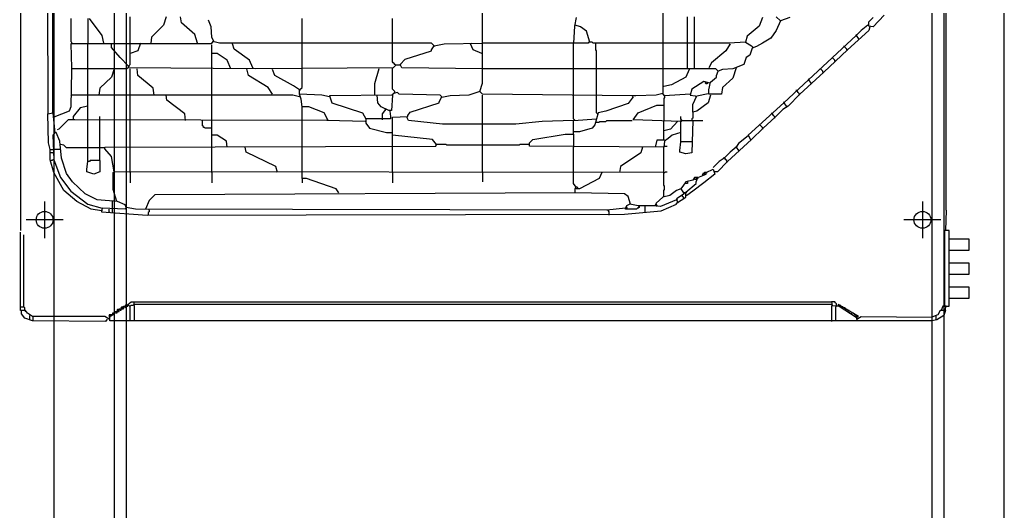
# Model space of a CAD drawing. Extents: x 4511820 to 5180432, y -1526536 to -944957.
# Drawn here: x 5148655 to 5149472, y -1027784 to -1027376 of the extents above; entities that cross this region are included whole.
import ezdxf

# ---------------------------------------------------------------- set-up
doc = ezdxf.new("R2010")
doc.units = 0
doc.header["$MEASUREMENT"] = 0
doc.layers.add('ZZ-chladenie', color=133, linetype='CONTINUOUS')

msp = doc.modelspace()

# ---------------------------------------------------------------- linework, layer by layer
at = {"layer": 'ZZ-chladenie'}
for p, q in [((5149472.5, -1028973.604), (5149472.5, -1026604.74)), ((5149472.5, -1028973.604), (5149472.5, -1026604.74)), ((5148683.5, -1028913.604), (5148683.5, -1026664.74)), ((5148733.5, -1028913.604), (5148733.5, -1026664.74)), ((5148743.5, -1028913.604), (5148743.5, -1026664.74)), ((5149412.5, -1028913.604), (5149412.5, -1026664.74)), ((5149422.5, -1028913.604), (5149422.5, -1026664.74)), ((5148655.504, -1026766.559), (5148655.504, -1027550.896)), ((5149424.295, -1027533.937), (5149423.589, -1026766.559)), ((5148677.409, -1026798.356), (5148678.115, -1027454.09)), ((5148682.354, -1027453.384), (5148682.354, -1026799.063)), ((5149039.192, -1027428.652), (5149039.192, -1027264.719)), ((5149188.994, -1027360.111), (5149188.994, -1027437.131)), ((5148697.193, -1027374.95), (5148697.193, -1027394.028)), ((5148711.326, -1027374.95), (5148711.326, -1027395.442)), ((5148723.338, -1027389.082), (5148712.739, -1027374.95)), ((5148746.656, -1027395.442), (5148746.656, -1027373.536)), ((5148776.334, -1027373.536), (5148774.214, -1027380.603)), ((5148789.053, -1027378.483), (5148788.346, -1027373.536)), ((5148800.358, -1027388.375), (5148789.053, -1027378.483)), ((5148813.784, -1027382.016), (5148811.664, -1027376.363)), ((5148889.391, -1027395.442), (5148889.391, -1027374.95)), ((5148964.292, -1027395.442), (5148964.292, -1027374.95)), ((5149116.919, -1027374.243), (5149115.506, -1027381.309)), ((5149209.485, -1027395.442), (5149209.485, -1027373.536)), ((5149215.139, -1027395.442), (5149215.139, -1027373.536)), ((5149271.667, -1027374.243), (5149268.841, -1027381.309)), ((5149286.506, -1027377.07), (5149282.973, -1027373.536)), ((5149286.506, -1027377.07), (5149282.973, -1027384.843)), ((5149294.279, -1027374.243), (5149286.506, -1027377.07)), ((5149359.993, -1027377.777), (5149363.526, -1027374.243)), ((5149359.993, -1027381.309), (5149359.993, -1027377.777)), ((5149372.712, -1027372.123), (5149363.526, -1027382.016)), ((5148774.214, -1027380.603), (5148764.322, -1027390.495)), ((5148814.49, -1027390.495), (5148813.784, -1027382.016)), ((5149115.506, -1027381.309), (5149114.8, -1027395.442)), ((5149116.213, -1027380.603), (5149115.506, -1027380.603)), ((5149120.453, -1027382.016), (5149116.213, -1027380.603)), ((5149125.399, -1027385.549), (5149120.453, -1027382.016)), ((5149128.226, -1027394.735), (5149125.399, -1027385.549)), ((5149268.841, -1027381.309), (5149258.948, -1027389.788)), ((5149282.973, -1027384.843), (5149278.733, -1027391.202)), ((5149359.993, -1027384.843), (5149342.328, -1027401.095)), ((5149353.634, -1027384.843), (5149349.394, -1027389.082)), ((5149359.286, -1027380.603), (5149353.634, -1027384.843)), ((5149363.526, -1027382.016), (5149359.993, -1027381.309)), ((5149360.7, -1027382.016), (5149359.993, -1027384.843)), ((5148697.193, -1027394.028), (5148697.9, -1027394.735)), ((5148697.9, -1027394.735), (5148697.9, -1027395.442)), ((5148724.752, -1027395.442), (5148723.338, -1027389.082)), ((5148764.322, -1027390.495), (5148763.615, -1027395.442)), ((5148802.479, -1027395.442), (5148800.358, -1027388.375)), ((5148815.197, -1027394.028), (5148813.784, -1027396.148)), ((5148815.904, -1027394.028), (5148814.49, -1027390.495)), ((5148815.904, -1027394.028), (5148815.197, -1027394.735)), ((5148820.85, -1027395.442), (5148815.197, -1027394.028)), ((5149127.519, -1027394.735), (5149126.812, -1027395.442)), ((5149130.345, -1027394.735), (5149127.519, -1027394.735)), ((5149131.052, -1027395.442), (5149130.345, -1027394.735)), ((5149257.535, -1027394.735), (5149244.109, -1027395.442)), ((5149258.948, -1027389.788), (5149257.535, -1027394.735)), ((5149257.535, -1027394.735), (5149262.481, -1027397.561)), ((5149278.733, -1027391.202), (5149271.667, -1027395.442)), ((5149349.394, -1027389.082), (5149309.824, -1027425.826)), ((5149349.394, -1027389.082), (5149350.101, -1027388.375)), ((5149349.394, -1027389.082), (5149351.514, -1027391.909)), ((5149351.514, -1027391.909), (5149351.514, -1027392.615)), ((5148813.784, -1027396.148), (5148697.193, -1027396.148)), ((5148697.193, -1027396.148), (5148697.9, -1027415.934)), ((5148697.9, -1027395.442), (5148697.9, -1027396.148)), ((5148711.326, -1027416.64), (5148711.326, -1027395.442)), ((5148731.111, -1027398.975), (5148731.111, -1027395.442)), ((5148738.177, -1027407.454), (5148731.111, -1027398.975)), ((5148746.656, -1027413.106), (5148746.656, -1027395.442)), ((5148753.015, -1027401.801), (5148746.656, -1027403.921)), ((5148755.136, -1027395.442), (5148753.015, -1027401.801)), ((5148814.49, -1027403.921), (5148814.49, -1027396.855)), ((5148996.796, -1027395.442), (5148820.85, -1027395.442)), ((5148832.863, -1027400.388), (5148831.449, -1027396.148)), ((5148845.581, -1027409.574), (5148832.863, -1027400.388)), ((5148889.391, -1027416.64), (5148889.391, -1027395.442)), ((5148964.292, -1027410.987), (5148964.292, -1027395.442)), ((5148974.891, -1027408.867), (5148996.796, -1027401.801)), ((5148998.916, -1027397.561), (5148996.796, -1027395.442)), ((5148996.796, -1027401.095), (5148998.916, -1027397.561)), ((5148996.796, -1027401.801), (5148996.796, -1027401.095)), ((5148998.916, -1027397.561), (5149007.395, -1027396.148)), ((5148998.916, -1027397.561), (5148998.916, -1027398.268)), ((5149007.395, -1027396.148), (5149039.192, -1027395.442)), ((5149029.3, -1027396.148), (5149030.007, -1027395.442)), ((5149031.42, -1027401.095), (5149029.3, -1027396.148)), ((5149038.486, -1027403.921), (5149031.42, -1027401.095)), ((5149126.812, -1027395.442), (5149039.192, -1027395.442)), ((5149114.8, -1027416.64), (5149114.8, -1027395.442)), ((5149189.701, -1027395.442), (5149131.052, -1027395.442)), ((5149133.171, -1027401.095), (5149133.171, -1027395.442)), ((5149133.878, -1027401.801), (5149133.171, -1027401.095)), ((5149133.878, -1027416.64), (5149133.878, -1027401.801)), ((5149244.109, -1027395.442), (5149189.701, -1027395.442)), ((5149209.485, -1027416.64), (5149209.485, -1027395.442)), ((5149215.139, -1027416.64), (5149215.139, -1027395.442)), ((5149241.283, -1027401.801), (5149229.271, -1027411.693)), ((5149244.816, -1027396.148), (5149241.283, -1027401.801)), ((5149244.816, -1027396.148), (5149244.109, -1027396.855)), ((5149263.188, -1027399.681), (5149261.068, -1027405.334)), ((5149262.481, -1027397.561), (5149263.894, -1027398.975)), ((5149266.721, -1027398.268), (5149263.188, -1027399.681)), ((5149271.667, -1027395.442), (5149266.721, -1027398.268)), ((5149342.328, -1027401.095), (5149332.436, -1027410.28)), ((5149339.502, -1027398.268), (5149339.502, -1027397.561)), ((5149340.208, -1027398.975), (5149339.502, -1027398.268)), ((5149340.915, -1027399.681), (5149340.208, -1027398.975)), ((5149341.621, -1027400.388), (5149340.915, -1027399.681)), ((5149341.621, -1027401.095), (5149341.621, -1027400.388)), ((5149341.621, -1027401.095), (5149341.621, -1027401.801)), ((5148745.243, -1027414.52), (5148738.177, -1027407.454)), ((5148814.49, -1027416.64), (5148814.49, -1027403.921)), ((5148818.731, -1027403.921), (5148814.49, -1027403.921)), ((5148827.21, -1027409.574), (5148818.731, -1027403.921)), ((5148830.036, -1027416.64), (5148827.21, -1027409.574)), ((5148848.408, -1027415.934), (5148845.581, -1027409.574)), ((5148964.999, -1027411.693), (5148964.292, -1027410.987)), ((5148970.651, -1027413.106), (5148974.891, -1027408.867)), ((5149038.486, -1027403.921), (5149039.192, -1027403.921)), ((5149258.241, -1027407.454), (5149256.122, -1027413.106)), ((5149261.068, -1027405.334), (5149258.241, -1027407.454)), ((5149332.436, -1027410.28), (5149322.543, -1027419.466)), ((5149330.316, -1027408.161), (5149329.609, -1027407.454)), ((5149331.023, -1027408.867), (5149330.316, -1027408.161)), ((5149331.729, -1027409.574), (5149331.023, -1027408.867)), ((5149331.729, -1027410.28), (5149331.729, -1027409.574)), ((5149331.729, -1027410.28), (5149331.729, -1027410.987)), ((5148697.9, -1027418.053), (5148697.193, -1027448.437)), ((5148697.9, -1027415.934), (5148697.9, -1027418.053)), ((5148698.606, -1027416.64), (5148697.9, -1027417.347)), ((5148743.83, -1027416.64), (5148698.606, -1027416.64)), ((5148711.326, -1027438.545), (5148711.326, -1027416.64)), ((5148733.231, -1027416.64), (5148731.111, -1027423.706)), ((5148744.536, -1027415.934), (5148743.83, -1027416.64)), ((5148745.243, -1027415.934), (5148744.536, -1027415.934)), ((5148745.243, -1027414.52), (5148746.656, -1027413.106)), ((5148745.243, -1027414.52), (5148745.95, -1027414.52)), ((5148745.243, -1027415.934), (5148745.243, -1027414.52)), ((5148850.528, -1027416.64), (5148745.243, -1027415.934)), ((5148746.656, -1027438.545), (5148746.656, -1027416.64)), ((5148753.015, -1027422.293), (5148752.309, -1027416.64)), ((5148814.49, -1027438.545), (5148814.49, -1027416.64)), ((5148844.875, -1027422.293), (5148843.462, -1027416.64)), ((5148848.408, -1027415.934), (5148848.408, -1027416.64)), ((5148964.999, -1027415.934), (5148850.528, -1027416.64)), ((5148866.78, -1027422.293), (5148864.66, -1027417.347)), ((5148889.391, -1027432.185), (5148889.391, -1027416.64)), ((5148952.986, -1027416.64), (5148949.453, -1027429.359)), ((5148964.292, -1027433.599), (5148964.292, -1027415.934)), ((5148965.705, -1027412.4), (5148964.999, -1027411.693)), ((5148967.118, -1027413.813), (5148964.999, -1027415.934)), ((5148966.412, -1027413.106), (5148965.705, -1027412.4)), ((5148967.118, -1027413.813), (5148966.412, -1027413.106)), ((5148967.118, -1027413.813), (5148966.412, -1027414.52)), ((5148970.651, -1027413.813), (5148967.118, -1027413.813)), ((5148970.651, -1027413.813), (5148971.358, -1027413.106)), ((5148972.065, -1027415.934), (5148970.651, -1027413.106)), ((5149039.192, -1027416.64), (5148972.065, -1027415.934)), ((5149189.701, -1027416.64), (5149039.192, -1027416.64)), ((5149114.8, -1027438.545), (5149114.8, -1027416.64)), ((5149133.878, -1027438.545), (5149133.878, -1027416.64)), ((5149215.139, -1027416.64), (5149189.701, -1027416.64)), ((5149210.898, -1027417.347), (5149208.072, -1027423.706)), ((5149232.804, -1027416.64), (5149215.139, -1027416.64)), ((5149229.271, -1027411.693), (5149227.15, -1027415.934)), ((5149234.923, -1027418.76), (5149232.804, -1027416.64)), ((5149233.51, -1027422.293), (5149234.923, -1027418.76)), ((5149238.457, -1027417.347), (5149234.923, -1027418.76)), ((5149246.936, -1027416.64), (5149238.457, -1027417.347)), ((5149256.122, -1027413.106), (5149246.936, -1027416.64)), ((5149249.762, -1027415.934), (5149246.936, -1027424.413)), ((5149322.543, -1027419.466), (5149312.65, -1027428.652)), ((5149320.423, -1027417.347), (5149319.716, -1027416.64)), ((5149321.13, -1027418.053), (5149320.423, -1027417.347)), ((5149321.837, -1027418.76), (5149321.13, -1027418.053)), ((5149321.837, -1027419.466), (5149321.837, -1027418.76)), ((5149321.837, -1027419.466), (5149321.837, -1027420.173)), ((5148731.111, -1027423.706), (5148721.218, -1027432.892)), ((5148760.788, -1027428.652), (5148753.015, -1027422.293)), ((5148861.127, -1027432.185), (5148844.875, -1027422.293)), ((5148882.325, -1027430.772), (5148866.78, -1027422.293)), ((5149208.072, -1027423.706), (5149196.06, -1027430.065)), ((5149222.911, -1027427.239), (5149213.019, -1027433.599)), ((5149227.857, -1027428.652), (5149222.911, -1027427.239)), ((5149224.324, -1027427.945), (5149224.324, -1027427.239)), ((5149228.564, -1027427.945), (5149233.51, -1027423.706)), ((5149233.51, -1027423.706), (5149233.51, -1027422.293)), ((5149246.936, -1027424.413), (5149238.457, -1027432.185)), ((5149309.824, -1027425.826), (5149289.332, -1027444.904)), ((5149309.824, -1027425.826), (5149310.531, -1027425.119)), ((5149309.824, -1027425.826), (5149311.944, -1027428.652)), ((5148721.218, -1027432.892), (5148720.511, -1027438.545)), ((5148765.735, -1027432.892), (5148760.788, -1027428.652)), ((5148766.441, -1027438.545), (5148765.735, -1027432.892)), ((5148864.66, -1027437.838), (5148861.127, -1027432.185)), ((5148887.272, -1027434.305), (5148882.325, -1027430.772)), ((5148887.272, -1027434.305), (5148889.391, -1027432.185)), ((5148887.272, -1027434.305), (5148887.978, -1027434.305)), ((5148887.272, -1027437.838), (5148887.272, -1027434.305)), ((5148949.453, -1027429.359), (5148949.453, -1027438.545)), ((5148964.999, -1027434.305), (5148964.292, -1027433.599)), ((5148965.705, -1027435.012), (5148964.999, -1027434.305)), ((5148966.412, -1027435.718), (5148965.705, -1027435.012)), ((5148966.412, -1027436.425), (5148966.412, -1027435.718)), ((5149037.073, -1027435.718), (5149027.887, -1027438.545)), ((5149037.073, -1027435.718), (5149039.192, -1027428.652)), ((5149039.192, -1027437.838), (5149037.073, -1027435.718)), ((5149196.06, -1027430.065), (5149189.701, -1027431.479)), ((5149213.019, -1027433.599), (5149211.605, -1027438.545)), ((5149224.324, -1027428.652), (5149224.324, -1027427.945)), ((5149225.031, -1027429.359), (5149224.324, -1027428.652)), ((5149225.737, -1027429.359), (5149225.031, -1027429.359)), ((5149225.737, -1027428.652), (5149225.737, -1027427.945)), ((5149225.737, -1027428.652), (5149225.737, -1027429.359)), ((5149227.15, -1027434.305), (5149228.564, -1027427.945)), ((5149227.15, -1027437.838), (5149227.15, -1027434.305)), ((5149227.857, -1027428.652), (5149228.564, -1027428.652)), ((5149238.457, -1027432.185), (5149237.75, -1027437.838)), ((5149299.932, -1027435.012), (5149299.932, -1027434.305)), ((5149300.638, -1027435.718), (5149299.932, -1027435.012)), ((5149301.345, -1027436.425), (5149300.638, -1027435.718)), ((5149312.65, -1027428.652), (5149302.758, -1027437.838)), ((5149311.944, -1027428.652), (5149311.944, -1027429.359)), ((5148697.9, -1027438.545), (5148697.193, -1027439.252)), ((5148881.619, -1027438.545), (5148697.9, -1027438.545)), ((5148711.326, -1027459.743), (5148711.326, -1027438.545)), ((5148746.656, -1027459.743), (5148746.656, -1027438.545)), ((5148777.04, -1027442.784), (5148776.334, -1027438.545)), ((5148791.879, -1027454.09), (5148777.04, -1027442.784)), ((5148814.49, -1027459.743), (5148814.49, -1027438.545)), ((5148887.272, -1027439.958), (5148881.619, -1027438.545)), ((5148888.685, -1027442.078), (5148887.272, -1027437.838)), ((5148905.643, -1027438.545), (5148887.272, -1027437.838)), ((5148889.391, -1027448.437), (5148888.685, -1027442.078)), ((5148912.003, -1027439.958), (5148905.643, -1027438.545)), ((5148964.292, -1027438.545), (5148912.003, -1027439.252)), ((5148912.003, -1027439.958), (5148912.71, -1027439.252)), ((5148912.003, -1027439.252), (5148914.123, -1027444.904)), ((5148952.28, -1027444.904), (5148951.573, -1027438.545)), ((5148964.292, -1027438.545), (5148963.585, -1027451.263)), ((5148964.999, -1027437.131), (5148964.292, -1027438.545)), ((5148964.292, -1027438.545), (5148964.292, -1027437.838)), ((5148968.532, -1027436.425), (5148964.999, -1027437.131)), ((5148966.412, -1027436.425), (5148965.705, -1027437.131)), ((5148969.945, -1027437.838), (5148968.532, -1027436.425)), ((5149003.862, -1027438.545), (5148969.945, -1027437.838)), ((5149003.156, -1027444.197), (5149005.275, -1027439.958)), ((5149005.275, -1027439.958), (5149003.862, -1027438.545)), ((5149012.342, -1027439.252), (5149005.275, -1027440.665)), ((5149027.887, -1027438.545), (5149012.342, -1027439.252)), ((5149163.556, -1027439.252), (5149039.192, -1027437.838)), ((5149039.192, -1027463.276), (5149039.192, -1027438.545)), ((5149114.8, -1027458.33), (5149114.8, -1027438.545)), ((5149133.878, -1027453.384), (5149133.878, -1027438.545)), ((5149164.262, -1027439.958), (5149160.023, -1027445.611)), ((5149166.382, -1027439.252), (5149163.556, -1027439.252)), ((5149164.262, -1027439.958), (5149163.556, -1027440.665)), ((5149183.341, -1027438.545), (5149166.382, -1027439.252)), ((5149188.994, -1027437.131), (5149183.341, -1027438.545)), ((5149190.407, -1027439.252), (5149188.994, -1027437.131)), ((5149190.407, -1027440.665), (5149189.701, -1027441.371)), ((5149189.701, -1027441.371), (5149189.701, -1027447.024)), ((5149211.605, -1027437.838), (5149190.407, -1027439.252)), ((5149190.407, -1027439.252), (5149190.407, -1027440.665)), ((5149211.605, -1027438.545), (5149215.845, -1027439.252)), ((5149213.725, -1027446.318), (5149217.258, -1027439.252)), ((5149215.845, -1027439.252), (5149216.552, -1027439.958)), ((5149217.258, -1027439.252), (5149226.444, -1027437.131)), ((5149228.564, -1027438.545), (5149226.444, -1027444.904)), ((5149237.75, -1027437.838), (5149227.15, -1027437.838)), ((5149302.758, -1027437.838), (5149292.866, -1027447.731)), ((5149302.051, -1027437.131), (5149301.345, -1027436.425)), ((5149302.051, -1027437.838), (5149302.051, -1027437.131)), ((5149302.051, -1027437.838), (5149302.051, -1027438.545)), ((5148695.78, -1027451.97), (5148683.061, -1027456.917)), ((5148697.193, -1027448.437), (5148695.78, -1027451.97)), ((5148704.966, -1027449.144), (5148699.313, -1027456.21)), ((5148711.326, -1027447.731), (5148704.966, -1027449.144)), ((5148889.391, -1027459.743), (5148889.391, -1027448.437)), ((5148895.045, -1027448.437), (5148889.391, -1027448.437)), ((5148907.763, -1027453.384), (5148895.045, -1027448.437)), ((5148914.123, -1027444.904), (5148939.56, -1027453.384)), ((5148955.106, -1027448.437), (5148952.28, -1027444.904)), ((5148961.465, -1027451.263), (5148955.106, -1027448.437)), ((5148958.639, -1027450.557), (5148955.813, -1027454.09)), ((5148958.639, -1027450.557), (5148957.933, -1027451.263)), ((5148958.639, -1027450.557), (5148958.639, -1027449.85)), ((5148963.585, -1027451.263), (5148961.465, -1027451.263)), ((5148962.172, -1027451.97), (5148962.878, -1027451.263)), ((5148962.172, -1027451.97), (5148962.878, -1027456.21)), ((5148979.131, -1027452.677), (5149003.156, -1027444.904)), ((5149003.156, -1027444.904), (5149003.156, -1027444.197)), ((5149141.651, -1027451.97), (5149135.292, -1027453.384)), ((5149160.023, -1027445.611), (5149141.651, -1027451.97)), ((5149168.502, -1027453.384), (5149184.048, -1027447.024)), ((5149184.048, -1027447.024), (5149189.701, -1027447.024)), ((5149189.701, -1027447.024), (5149189.701, -1027459.743)), ((5149213.725, -1027452.677), (5149213.725, -1027446.318)), ((5149217.258, -1027451.97), (5149213.725, -1027452.677)), ((5149226.444, -1027444.904), (5149217.258, -1027451.97)), ((5149289.332, -1027444.904), (5149259.655, -1027471.756)), ((5149288.625, -1027450.557), (5149282.266, -1027456.917)), ((5149292.866, -1027447.731), (5149288.625, -1027450.557)), ((5149289.332, -1027444.904), (5149290.039, -1027444.197)), ((5149289.332, -1027444.904), (5149291.453, -1027447.731)), ((5149291.453, -1027447.731), (5149291.453, -1027448.437)), ((5148678.115, -1027454.09), (5148682.354, -1027453.384)), ((5148678.822, -1027478.115), (5148678.115, -1027454.09)), ((5148682.354, -1027453.384), (5148683.768, -1027467.515)), ((5148695.074, -1027459.036), (5148687.301, -1027466.809)), ((5148700.727, -1027459.036), (5148695.074, -1027459.036)), ((5148699.313, -1027456.21), (5148699.313, -1027458.33)), ((5148909.883, -1027459.743), (5148700.727, -1027459.036)), ((5148711.326, -1027482.354), (5148711.326, -1027459.743)), ((5148721.218, -1027459.743), (5148721.218, -1027456.21)), ((5148721.218, -1027482.354), (5148721.218, -1027459.743)), ((5148746.656, -1027481.648), (5148746.656, -1027459.743)), ((5148792.586, -1027459.743), (5148791.879, -1027454.09)), ((5148806.718, -1027463.983), (5148806.718, -1027459.743)), ((5148814.49, -1027471.756), (5148814.49, -1027459.743)), ((5148889.391, -1027481.648), (5148889.391, -1027459.743)), ((5148910.59, -1027459.036), (5148907.763, -1027453.384)), ((5148941.681, -1027460.45), (5148909.883, -1027459.743)), ((5148910.59, -1027459.036), (5148910.59, -1027459.743)), ((5148939.56, -1027453.384), (5148942.387, -1027458.33)), ((5148962.878, -1027458.33), (5148942.387, -1027458.33)), ((5148942.387, -1027458.33), (5148942.387, -1027461.863)), ((5148955.813, -1027454.09), (5148955.813, -1027459.036)), ((5148962.878, -1027456.21), (5148962.878, -1027458.33)), ((5148964.292, -1027456.917), (5148977.011, -1027456.21)), ((5148964.292, -1027471.756), (5148964.292, -1027456.917)), ((5148976.304, -1027456.917), (5148976.304, -1027456.21)), ((5148977.717, -1027459.743), (5148976.304, -1027456.917)), ((5148977.011, -1027455.504), (5148979.131, -1027452.677)), ((5148977.011, -1027456.21), (5148977.011, -1027455.504)), ((5149005.982, -1027462.57), (5148977.717, -1027459.743)), ((5149114.8, -1027459.743), (5149088.655, -1027460.45)), ((5149115.506, -1027459.036), (5149114.8, -1027458.33)), ((5149114.8, -1027459.743), (5149133.878, -1027458.33)), ((5149115.506, -1027459.743), (5149114.8, -1027459.743)), ((5149114.8, -1027468.929), (5149114.8, -1027459.743)), ((5149115.506, -1027459.036), (5149115.506, -1027459.743)), ((5149135.292, -1027453.384), (5149132.465, -1027463.276)), ((5149134.585, -1027454.09), (5149133.878, -1027453.384)), ((5149141.651, -1027460.45), (5149142.358, -1027459.743)), ((5149142.358, -1027459.743), (5149163.556, -1027459.743)), ((5149164.262, -1027459.036), (5149168.502, -1027453.384)), ((5149203.832, -1027460.45), (5149164.262, -1027459.036)), ((5149189.701, -1027468.222), (5149189.701, -1027459.743)), ((5149203.832, -1027458.33), (5149203.832, -1027456.21)), ((5149204.539, -1027459.036), (5149203.832, -1027458.33)), ((5149204.539, -1027459.743), (5149203.832, -1027460.45)), ((5149203.832, -1027477.408), (5149203.832, -1027459.743)), ((5149203.832, -1027459.743), (5149213.725, -1027459.743)), ((5149204.539, -1027459.036), (5149204.539, -1027459.743)), ((5149213.725, -1027457.623), (5149213.019, -1027458.33)), ((5149213.019, -1027458.33), (5149213.019, -1027459.036)), ((5149213.725, -1027459.743), (5149213.019, -1027486.594)), ((5149213.725, -1027452.677), (5149213.725, -1027457.623)), ((5149213.725, -1027459.743), (5149222.205, -1027459.743)), ((5149282.266, -1027456.917), (5149272.374, -1027466.102)), ((5149279.44, -1027454.09), (5149279.44, -1027453.384)), ((5149280.146, -1027454.797), (5149279.44, -1027454.09)), ((5149280.853, -1027455.504), (5149280.146, -1027454.797)), ((5149281.559, -1027456.21), (5149280.853, -1027455.504)), ((5149281.559, -1027456.917), (5149281.559, -1027456.21)), ((5149281.559, -1027456.917), (5149281.559, -1027457.623)), ((5148683.768, -1027467.515), (5148683.768, -1027470.343)), ((5148687.301, -1027466.809), (5148685.888, -1027467.515)), ((5148807.424, -1027464.689), (5148806.718, -1027463.983)), ((5148807.424, -1027465.396), (5148807.424, -1027464.689)), ((5148808.131, -1027465.396), (5148807.424, -1027465.396)), ((5148808.838, -1027466.102), (5148808.131, -1027465.396)), ((5148814.49, -1027466.102), (5148808.838, -1027466.102)), ((5148942.387, -1027461.863), (5148945.213, -1027466.102)), ((5148945.213, -1027466.102), (5148959.346, -1027469.636)), ((5149066.751, -1027462.57), (5149005.982, -1027462.57)), ((5149039.192, -1027480.235), (5149039.192, -1027463.276)), ((5149088.655, -1027460.45), (5149066.751, -1027462.57)), ((5149130.345, -1027466.102), (5149119.746, -1027468.929)), ((5149132.465, -1027463.276), (5149130.345, -1027466.102)), ((5149133.878, -1027461.156), (5149135.998, -1027461.156)), ((5149135.998, -1027461.156), (5149136.705, -1027460.45)), ((5149136.705, -1027460.45), (5149141.651, -1027460.45)), ((5149195.353, -1027466.809), (5149189.701, -1027468.222)), ((5149189.701, -1027475.288), (5149189.701, -1027468.222)), ((5149201.006, -1027460.45), (5149195.353, -1027466.809)), ((5149201.006, -1027460.45), (5149200.3, -1027461.156)), ((5149272.374, -1027466.102), (5149262.481, -1027475.288)), ((5149270.254, -1027463.983), (5149269.547, -1027463.276)), ((5149270.961, -1027464.689), (5149270.254, -1027463.983)), ((5149271.667, -1027465.396), (5149270.961, -1027464.689)), ((5149271.667, -1027466.102), (5149271.667, -1027465.396)), ((5149271.667, -1027466.102), (5149271.667, -1027466.809)), ((5148683.768, -1027470.343), (5148682.354, -1027471.756)), ((5148682.354, -1027471.756), (5148683.061, -1027492.247)), ((5148684.475, -1027469.636), (5148683.768, -1027469.636)), ((5148685.181, -1027469.636), (5148684.475, -1027469.636)), ((5148688.008, -1027476.702), (5148685.181, -1027469.636)), ((5148689.421, -1027490.834), (5148688.008, -1027476.702)), ((5148814.49, -1027481.648), (5148814.49, -1027471.756)), ((5148818.731, -1027471.756), (5148814.49, -1027471.756)), ((5148826.503, -1027476.702), (5148818.731, -1027471.756)), ((5148827.21, -1027481.648), (5148826.503, -1027476.702)), ((5148959.346, -1027469.636), (5148964.292, -1027469.636)), ((5148964.292, -1027481.648), (5148964.292, -1027471.756)), ((5148997.503, -1027475.288), (5148964.292, -1027471.756)), ((5149001.035, -1027479.528), (5148997.503, -1027475.288)), ((5149078.056, -1027478.115), (5149080.883, -1027475.288)), ((5149080.883, -1027475.288), (5149107.734, -1027471.049)), ((5149107.734, -1027471.049), (5149114.8, -1027471.049)), ((5149114.8, -1027471.049), (5149114.8, -1027468.929)), ((5149119.746, -1027468.929), (5149114.8, -1027468.929)), ((5149114.8, -1027471.049), (5149114.8, -1027481.648)), ((5149184.048, -1027475.995), (5149182.635, -1027481.648)), ((5149190.407, -1027475.995), (5149184.048, -1027475.995)), ((5149189.701, -1027475.288), (5149190.407, -1027475.995)), ((5149190.407, -1027475.995), (5149189.701, -1027475.288)), ((5149190.407, -1027476.702), (5149189.701, -1027481.648)), ((5149193.233, -1027474.582), (5149190.407, -1027476.702)), ((5149196.766, -1027471.756), (5149193.233, -1027474.582)), ((5149203.832, -1027469.636), (5149196.766, -1027471.756)), ((5149259.655, -1027472.462), (5149251.882, -1027478.822)), ((5149262.481, -1027475.288), (5149252.589, -1027484.474)), ((5149259.655, -1027472.462), (5149260.362, -1027471.756)), ((5149259.655, -1027471.756), (5149261.775, -1027475.288)), ((5149261.775, -1027475.288), (5149261.775, -1027475.995)), ((5148680.235, -1027483.768), (5148678.822, -1027478.115)), ((5148680.235, -1027492.247), (5148680.235, -1027483.768)), ((5148680.235, -1027483.768), (5148682.354, -1027483.768)), ((5148688.714, -1027483.768), (5148682.354, -1027483.768)), ((5148691.541, -1027480.235), (5148688.714, -1027479.528)), ((5148693.661, -1027482.354), (5148691.541, -1027480.235)), ((5148700.727, -1027482.354), (5148693.661, -1027482.354)), ((5148725.458, -1027482.354), (5148700.727, -1027482.354)), ((5148711.326, -1027493.661), (5148711.326, -1027482.354)), ((5148721.218, -1027492.954), (5148721.218, -1027482.354)), ((5148725.458, -1027481.648), (5149000.329, -1027480.941)), ((5148725.458, -1027483.061), (5148725.458, -1027481.648)), ((5148731.111, -1027489.421), (5148725.458, -1027483.061)), ((5148746.656, -1027502.846), (5148746.656, -1027481.648)), ((5148814.49, -1027502.846), (5148814.49, -1027481.648)), ((5148842.755, -1027485.888), (5148842.049, -1027481.648)), ((5148889.391, -1027502.846), (5148889.391, -1027481.648)), ((5148964.292, -1027502.846), (5148964.292, -1027481.648)), ((5149001.035, -1027479.528), (5149000.329, -1027480.235)), ((5149000.329, -1027480.941), (5149001.035, -1027479.528)), ((5149008.808, -1027479.528), (5149001.035, -1027479.528)), ((5149009.515, -1027480.235), (5149008.808, -1027479.528)), ((5149069.577, -1027480.235), (5149009.515, -1027480.235)), ((5149039.192, -1027502.846), (5149039.192, -1027480.235)), ((5149070.283, -1027479.528), (5149069.577, -1027480.235)), ((5149077.349, -1027479.528), (5149070.283, -1027479.528)), ((5149077.349, -1027479.528), (5149078.056, -1027478.822)), ((5149078.056, -1027480.941), (5149078.056, -1027478.115)), ((5149189.701, -1027481.648), (5149078.056, -1027480.941)), ((5149114.8, -1027502.846), (5149114.8, -1027481.648)), ((5149172.035, -1027481.648), (5149170.622, -1027486.594)), ((5149190.407, -1027480.941), (5149189.701, -1027480.941)), ((5149189.701, -1027480.941), (5149189.701, -1027481.648)), ((5149189.701, -1027513.445), (5149189.701, -1027481.648)), ((5149190.407, -1027480.941), (5149192.527, -1027480.941)), ((5149203.126, -1027484.474), (5149203.832, -1027477.408)), ((5149203.126, -1027485.888), (5149203.126, -1027484.474)), ((5149213.725, -1027477.408), (5149203.832, -1027477.408)), ((5149252.589, -1027484.474), (5149242.696, -1027493.661)), ((5149249.762, -1027481.648), (5149244.816, -1027485.888)), ((5149251.882, -1027478.822), (5149249.762, -1027481.648)), ((5149249.762, -1027481.648), (5149250.469, -1027480.941)), ((5149249.762, -1027481.648), (5149251.882, -1027484.474)), ((5149251.882, -1027484.474), (5149251.882, -1027485.181)), ((5148682.354, -1027486.594), (5148680.235, -1027486.594)), ((5148683.061, -1027502.846), (5148680.235, -1027492.247)), ((5148681.648, -1027492.954), (5148680.941, -1027492.954)), ((5148682.354, -1027492.247), (5148681.648, -1027492.954)), ((5148682.354, -1027486.594), (5148683.061, -1027486.594)), ((5148683.061, -1027492.247), (5148682.354, -1027492.247)), ((5148683.061, -1027492.247), (5148683.768, -1027492.247)), ((5148683.061, -1027492.247), (5148688.714, -1027507.086)), ((5148693.661, -1027503.553), (5148689.421, -1027490.834)), ((5148713.445, -1027492.954), (5148712.739, -1027493.661)), ((5148721.218, -1027492.954), (5148713.445, -1027492.954)), ((5148721.218, -1027492.954), (5148721.218, -1027502.14)), ((5148733.231, -1027502.14), (5148731.111, -1027489.421)), ((5148867.486, -1027497.9), (5148842.755, -1027485.888)), ((5149170.622, -1027486.594), (5149153.663, -1027497.9)), ((5149208.072, -1027487.301), (5149203.126, -1027485.888)), ((5149213.019, -1027486.594), (5149208.072, -1027487.301)), ((5149239.87, -1027490.834), (5149235.63, -1027493.661)), ((5149244.816, -1027485.888), (5149239.87, -1027490.834)), ((5149239.87, -1027490.834), (5149239.87, -1027490.127)), ((5149240.576, -1027491.54), (5149239.87, -1027490.834)), ((5149241.283, -1027492.247), (5149240.576, -1027491.54)), ((5149241.989, -1027492.954), (5149241.283, -1027492.247)), ((5149241.989, -1027493.661), (5149241.989, -1027492.954)), ((5148710.619, -1027500.02), (5148711.326, -1027493.661)), ((5148710.619, -1027502.14), (5148710.619, -1027500.02)), ((5148712.739, -1027493.661), (5148711.326, -1027493.661)), ((5148868.899, -1027502.846), (5148867.486, -1027497.9)), ((5149153.663, -1027497.9), (5149152.957, -1027502.846)), ((5149225.031, -1027502.846), (5149230.684, -1027500.02)), ((5149235.63, -1027493.661), (5149230.684, -1027498.606)), ((5149230.684, -1027500.02), (5149232.097, -1027504.259)), ((5149242.696, -1027493.661), (5149234.217, -1027502.14)), ((5149241.989, -1027493.661), (5149241.989, -1027494.367)), ((5148691.541, -1027517.685), (5148683.061, -1027502.846)), ((5148688.714, -1027507.086), (5148697.193, -1027518.392)), ((5148698.606, -1027510.619), (5148693.661, -1027503.553)), ((5148716.272, -1027504.259), (5148710.619, -1027502.14)), ((5148721.218, -1027502.14), (5148716.272, -1027504.259)), ((5148732.524, -1027502.846), (5148733.231, -1027502.14)), ((5148732.524, -1027516.979), (5148732.524, -1027502.846)), ((5149189.701, -1027502.846), (5148733.231, -1027502.14)), ((5148746.656, -1027502.846), (5148746.656, -1027511.326)), ((5148814.49, -1027502.846), (5148814.49, -1027511.326)), ((5148889.391, -1027507.793), (5148889.391, -1027502.846)), ((5148889.391, -1027507.793), (5148889.391, -1027511.326)), ((5148892.924, -1027507.793), (5148889.391, -1027507.793)), ((5148917.656, -1027516.272), (5148892.924, -1027507.793)), ((5148964.292, -1027502.846), (5148964.292, -1027511.326)), ((5149039.192, -1027502.846), (5149039.192, -1027510.619)), ((5149114.8, -1027512.032), (5149114.8, -1027502.846)), ((5149135.998, -1027507.793), (5149119.746, -1027516.272)), ((5149138.118, -1027502.846), (5149135.998, -1027507.793)), ((5149189.701, -1027502.846), (5149190.407, -1027502.846)), ((5149190.407, -1027502.846), (5149191.114, -1027502.14)), ((5149191.114, -1027502.14), (5149192.527, -1027502.14)), ((5149213.725, -1027509.206), (5149208.072, -1027510.619)), ((5149215.139, -1027507.086), (5149213.725, -1027509.206)), ((5149217.965, -1027507.086), (5149215.139, -1027507.086)), ((5149216.552, -1027508.499), (5149215.139, -1027508.499)), ((5149216.552, -1027507.086), (5149216.552, -1027508.499)), ((5149216.552, -1027510.619), (5149217.965, -1027507.086)), ((5149217.965, -1027507.086), (5149225.031, -1027504.259)), ((5149217.965, -1027507.086), (5149217.965, -1027507.793)), ((5149222.205, -1027504.259), (5149221.498, -1027504.966)), ((5149221.498, -1027504.966), (5149222.205, -1027504.966)), ((5149222.911, -1027503.553), (5149222.205, -1027503.553)), ((5149222.205, -1027503.553), (5149222.205, -1027504.259)), ((5149223.618, -1027502.846), (5149222.911, -1027503.553)), ((5149232.097, -1027504.259), (5149222.911, -1027511.326)), ((5149225.031, -1027502.846), (5149223.618, -1027502.846)), ((5149223.618, -1027503.553), (5149223.618, -1027504.259)), ((5149223.618, -1027504.259), (5149223.618, -1027503.553)), ((5149225.031, -1027502.846), (5149225.737, -1027502.846)), ((5149225.031, -1027504.259), (5149225.031, -1027502.846)), ((5149234.217, -1027502.14), (5149232.097, -1027502.14)), ((5148709.206, -1027520.511), (5148698.606, -1027510.619)), ((5148735.35, -1027526.871), (5148732.524, -1027516.979)), ((5148919.776, -1027519.805), (5148917.656, -1027516.272)), ((5149116.919, -1027514.858), (5149114.8, -1027512.032)), ((5149116.919, -1027514.858), (5149116.213, -1027514.858)), ((5149116.213, -1027516.272), (5149116.919, -1027514.858)), ((5149116.213, -1027519.805), (5149116.213, -1027516.272)), ((5149117.626, -1027514.858), (5149116.919, -1027514.858)), ((5149119.746, -1027516.272), (5149116.919, -1027516.272)), ((5149118.333, -1027515.565), (5149117.626, -1027514.858)), ((5149118.333, -1027516.272), (5149118.333, -1027515.565)), ((5149190.407, -1027514.152), (5149189.701, -1027513.445)), ((5149189.701, -1027517.685), (5149190.407, -1027516.979)), ((5149190.407, -1027516.979), (5149190.407, -1027514.152)), ((5149203.832, -1027516.272), (5149200.3, -1027517.685)), ((5149205.953, -1027513.445), (5149203.832, -1027516.272)), ((5149203.832, -1027516.272), (5149206.659, -1027520.511)), ((5149208.072, -1027510.619), (5149205.953, -1027513.445)), ((5149208.072, -1027512.032), (5149207.366, -1027512.032)), ((5149209.485, -1027512.032), (5149208.072, -1027512.032)), ((5149208.072, -1027519.098), (5149216.552, -1027512.032)), ((5149209.485, -1027510.619), (5149209.485, -1027512.032)), ((5149222.911, -1027511.326), (5149213.725, -1027518.392)), ((5149216.552, -1027512.032), (5149216.552, -1027510.619)), ((5148702.14, -1027526.871), (5148691.541, -1027517.685)), ((5148697.193, -1027518.392), (5148711.326, -1027528.991)), ((5148719.098, -1027525.458), (5148709.206, -1027520.511)), ((5148736.057, -1027526.871), (5148719.098, -1027525.458)), ((5148767.148, -1027521.218), (5148762.202, -1027526.164)), ((5149116.213, -1027519.805), (5148767.148, -1027521.218)), ((5149157.196, -1027520.511), (5149116.213, -1027519.805)), ((5149160.023, -1027522.631), (5149157.196, -1027520.511)), ((5149162.143, -1027528.991), (5149160.023, -1027522.631)), ((5149188.994, -1027523.338), (5149183.341, -1027528.284)), ((5149200.3, -1027525.458), (5149186.874, -1027531.111)), ((5149194.646, -1027521.924), (5149188.994, -1027523.338)), ((5149189.701, -1027522.631), (5149189.701, -1027517.685)), ((5149200.3, -1027517.685), (5149194.646, -1027521.924)), ((5149206.659, -1027520.511), (5149200.3, -1027524.751)), ((5149200.3, -1027528.284), (5149208.072, -1027523.338)), ((5149200.3, -1027525.458), (5149201.006, -1027524.751)), ((5149200.3, -1027524.751), (5149201.006, -1027527.578)), ((5149205.246, -1027522.631), (5149205.246, -1027521.924)), ((5149205.953, -1027523.338), (5149205.246, -1027522.631)), ((5149206.659, -1027519.805), (5149205.953, -1027520.511)), ((5149205.953, -1027524.045), (5149205.953, -1027523.338)), ((5149205.953, -1027524.045), (5149205.953, -1027524.751)), ((5149208.072, -1027519.805), (5149206.659, -1027519.805)), ((5149208.072, -1027519.805), (5149208.779, -1027519.098)), ((5149208.072, -1027523.338), (5149208.072, -1027519.098)), ((5149208.779, -1027521.924), (5149208.072, -1027521.924)), ((5149213.725, -1027518.392), (5149208.779, -1027521.924)), ((5148675.5, -1027526.75), (5148675.5, -1027557.412)), ((5148714.152, -1027533.231), (5148702.14, -1027526.871)), ((5148711.326, -1027528.991), (5148723.338, -1027532.524)), ((5148722.631, -1027534.644), (5148714.152, -1027533.231)), ((5148723.338, -1027532.524), (5148722.631, -1027535.35)), ((5148742.417, -1027533.231), (5148723.338, -1027532.524)), ((5148728.991, -1027535.35), (5148728.991, -1027533.231)), ((5148731.818, -1027533.231), (5148731.818, -1027526.871)), ((5148731.818, -1027536.057), (5148731.818, -1027533.231)), ((5148742.417, -1027529.697), (5148736.057, -1027526.871)), ((5148743.123, -1027531.817), (5148742.417, -1027529.697)), ((5148743.123, -1027531.817), (5148742.417, -1027533.231)), ((5148743.123, -1027531.817), (5148743.123, -1027532.524)), ((5148750.896, -1027533.231), (5148743.123, -1027531.817)), ((5149142.358, -1027533.937), (5148750.896, -1027533.231)), ((5148762.202, -1027526.164), (5148759.375, -1027533.231)), ((5148762.202, -1027533.937), (5148762.202, -1027533.231)), ((5148762.202, -1027533.937), (5148762.202, -1027535.35)), ((5149157.903, -1027532.524), (5149142.358, -1027533.937)), ((5149143.771, -1027534.644), (5149143.064, -1027533.937)), ((5149158.61, -1027530.404), (5149157.903, -1027532.524)), ((5149158.61, -1027531.817), (5149157.903, -1027531.817)), ((5149157.903, -1027531.817), (5149157.903, -1027532.524)), ((5149157.903, -1027533.231), (5149157.903, -1027532.524)), ((5149167.089, -1027533.231), (5149157.903, -1027533.231)), ((5149161.436, -1027528.991), (5149158.61, -1027530.404)), ((5149159.317, -1027531.817), (5149158.61, -1027531.817)), ((5149159.317, -1027533.231), (5149159.317, -1027531.817)), ((5149168.502, -1027530.404), (5149161.436, -1027528.991)), ((5149167.796, -1027532.524), (5149167.089, -1027533.231)), ((5149168.502, -1027532.524), (5149167.796, -1027532.524)), ((5149182.635, -1027530.404), (5149168.502, -1027530.404)), ((5149169.209, -1027531.111), (5149168.502, -1027531.817)), ((5149169.209, -1027531.817), (5149168.502, -1027532.524)), ((5149169.209, -1027531.111), (5149169.209, -1027531.817)), ((5149174.155, -1027536.057), (5149174.155, -1027531.111)), ((5149183.341, -1027528.284), (5149182.635, -1027530.404)), ((5149183.341, -1027529.697), (5149182.635, -1027529.697)), ((5149182.635, -1027529.697), (5149182.635, -1027530.404)), ((5149186.874, -1027531.111), (5149182.635, -1027530.404)), ((5149184.048, -1027529.697), (5149183.341, -1027529.697)), ((5149184.048, -1027531.111), (5149184.048, -1027529.697)), ((5149187.58, -1027534.644), (5149200.3, -1027528.991)), ((5149200.3, -1027528.991), (5149200.3, -1027528.284)), ((5149201.006, -1027527.578), (5149201.006, -1027528.284)), ((5149404.5, -1027526.75), (5149404.5, -1027557.412)), ((5149424.295, -1027533.937), (5149423.589, -1027550.896)), ((5148690.831, -1027542.081), (5148660.169, -1027542.081)), ((5148722.631, -1027535.35), (5148760.788, -1027538.177)), ((5148728.991, -1027535.35), (5148728.991, -1027536.057)), ((5148760.788, -1027538.177), (5149157.196, -1027537.47)), ((5148762.202, -1027535.35), (5148761.495, -1027536.057)), ((5148761.495, -1027536.057), (5148761.495, -1027538.177)), ((5149144.478, -1027535.35), (5149143.771, -1027534.644)), ((5149144.478, -1027538.177), (5149144.478, -1027535.35)), ((5149157.196, -1027537.47), (5149187.58, -1027534.644)), ((5149419.831, -1027542.081), (5149389.169, -1027542.081)), ((5148655.504, -1027617.317), (5148655.504, -1027552.309)), ((5148658.33, -1027614.49), (5148658.33, -1027554.429)), ((5149422.882, -1027551.602), (5149422.882, -1027550.896)), ((5149422.882, -1027613.077), (5149422.882, -1027551.602)), ((5148655.504, -1027614.49), (5148654.797, -1027614.49)), ((5148658.33, -1027614.49), (5148655.504, -1027614.49)), ((5148659.036, -1027615.197), (5148658.33, -1027614.49)), ((5148659.036, -1027617.317), (5148659.036, -1027615.197)), ((5148739.59, -1027614.49), (5148738.884, -1027615.197)), ((5148738.884, -1027615.197), (5148739.59, -1027615.197)), ((5148740.297, -1027614.49), (5148739.59, -1027614.49)), ((5148739.59, -1027615.197), (5148740.297, -1027615.904)), ((5148741.003, -1027615.197), (5148740.297, -1027614.49)), ((5148740.297, -1027615.904), (5148741.003, -1027615.197)), ((5148741.003, -1027615.904), (5148741.003, -1027613.784)), ((5148741.003, -1027613.784), (5148744.536, -1027613.784)), ((5148741.71, -1027615.197), (5148742.417, -1027614.49)), ((5148742.417, -1027615.197), (5148741.71, -1027615.197)), ((5148743.123, -1027613.077), (5148742.417, -1027613.077)), ((5148742.417, -1027613.077), (5148742.417, -1027613.784)), ((5148742.417, -1027614.49), (5148742.417, -1027613.784)), ((5148742.417, -1027614.49), (5148742.417, -1027615.197)), ((5148743.123, -1027613.077), (5148743.123, -1027612.371)), ((5148743.123, -1027612.371), (5148743.83, -1027612.371)), ((5148743.83, -1027612.371), (5148743.123, -1027613.077)), ((5148743.123, -1027613.077), (5148743.83, -1027613.784)), ((5148743.83, -1027613.784), (5148743.123, -1027613.077)), ((5148744.536, -1027612.371), (5148747.363, -1027610.251)), ((5148744.536, -1027613.784), (5148744.536, -1027612.371)), ((5148745.95, -1027613.784), (5148745.243, -1027613.077)), ((5148746.656, -1027613.784), (5148745.95, -1027613.784)), ((5148747.363, -1027613.077), (5148746.656, -1027613.784)), ((5148746.656, -1027625.797), (5148746.656, -1027613.784)), ((5148747.363, -1027610.251), (5149328.902, -1027610.251)), ((5148748.776, -1027613.077), (5148747.363, -1027613.077)), ((5148749.483, -1027612.371), (5148748.776, -1027613.077)), ((5148749.483, -1027610.251), (5148749.483, -1027611.664)), ((5149328.902, -1027612.371), (5148749.483, -1027612.371)), ((5148750.189, -1027613.077), (5148749.483, -1027613.077)), ((5148750.189, -1027625.797), (5148750.189, -1027613.077)), ((5149331.729, -1027610.251), (5149328.902, -1027610.251)), ((5149328.902, -1027610.251), (5149329.609, -1027613.077)), ((5149329.609, -1027612.371), (5149328.902, -1027612.371)), ((5149329.609, -1027613.077), (5149328.902, -1027613.784)), ((5149328.902, -1027613.784), (5149328.902, -1027625.797)), ((5149329.609, -1027613.077), (5149329.609, -1027612.371)), ((5149329.609, -1027613.077), (5149335.262, -1027613.784)), ((5149332.436, -1027610.958), (5149331.729, -1027610.251)), ((5149333.142, -1027611.664), (5149332.436, -1027610.958)), ((5149333.142, -1027613.784), (5149332.436, -1027614.49)), ((5149332.436, -1027614.49), (5149332.436, -1027625.797)), ((5149333.142, -1027613.077), (5149333.142, -1027611.664)), ((5149333.142, -1027613.077), (5149333.142, -1027613.784)), ((5149350.101, -1027621.557), (5149334.555, -1027612.371)), ((5149334.555, -1027612.371), (5149334.555, -1027613.077)), ((5149334.555, -1027613.784), (5149334.555, -1027613.077)), ((5149335.262, -1027613.784), (5149334.555, -1027613.784)), ((5149335.262, -1027613.784), (5149349.394, -1027622.97)), ((5149336.675, -1027613.077), (5149335.968, -1027613.077)), ((5149336.675, -1027613.784), (5149336.675, -1027613.077)), ((5149336.675, -1027614.49), (5149336.675, -1027615.197)), ((5149338.089, -1027614.49), (5149338.089, -1027613.784)), ((5149338.089, -1027615.904), (5149338.089, -1027615.197)), ((5149340.208, -1027615.197), (5149339.502, -1027615.197)), ((5149340.208, -1027615.904), (5149340.208, -1027615.197)), ((5149421.468, -1027613.784), (5149420.055, -1027617.317)), ((5149424.295, -1027613.784), (5149421.468, -1027613.784)), ((5149422.882, -1027613.077), (5149422.175, -1027613.784)), ((5149423.589, -1027615.904), (5149424.295, -1027613.784)), ((5148659.743, -1027617.317), (5148655.504, -1027617.317)), ((5148656.21, -1027620.143), (5148656.21, -1027617.317)), ((5148659.036, -1027623.676), (5148656.21, -1027620.143)), ((5148659.036, -1027617.317), (5148659.743, -1027618.024)), ((5148665.396, -1027625.797), (5148659.036, -1027623.676)), ((5148661.157, -1027619.437), (5148659.743, -1027617.317)), ((5148665.396, -1027622.263), (5148661.157, -1027619.437)), ((5148663.276, -1027625.09), (5148663.276, -1027621.557)), ((5148725.458, -1027622.263), (5148665.396, -1027622.263)), ((5148666.102, -1027625.797), (5148666.102, -1027622.97)), ((5148728.991, -1027624.383), (5148725.458, -1027622.263)), ((5148731.818, -1027620.85), (5148728.991, -1027620.85)), ((5148728.991, -1027620.85), (5148728.991, -1027622.97)), ((5148729.697, -1027622.263), (5148728.991, -1027621.557)), ((5148729.697, -1027622.97), (5148728.991, -1027622.97)), ((5148729.697, -1027622.263), (5148733.937, -1027620.143)), ((5148730.404, -1027621.557), (5148729.697, -1027622.263)), ((5148729.697, -1027622.263), (5148729.697, -1027622.97)), ((5148729.697, -1027625.797), (5148729.697, -1027622.263)), ((5148730.404, -1027620.85), (5148730.404, -1027621.557)), ((5148730.404, -1027621.557), (5148730.404, -1027620.85)), ((5148732.524, -1027619.437), (5148731.818, -1027620.143)), ((5148733.937, -1027619.437), (5148731.818, -1027619.437)), ((5148731.818, -1027619.437), (5148731.818, -1027620.85)), ((5148733.231, -1027620.143), (5148732.524, -1027619.437)), ((5148733.937, -1027619.437), (5148733.231, -1027620.143)), ((5148733.937, -1027620.143), (5148733.937, -1027618.024)), ((5148733.937, -1027618.024), (5148737.47, -1027618.024)), ((5148734.644, -1027619.437), (5148735.35, -1027618.73)), ((5148735.35, -1027619.437), (5148734.644, -1027619.437)), ((5148736.057, -1027616.61), (5148735.35, -1027617.317)), ((5148735.35, -1027617.317), (5148736.057, -1027617.317)), ((5148735.35, -1027618.73), (5148735.35, -1027618.024)), ((5148735.35, -1027618.73), (5148735.35, -1027619.437)), ((5148736.763, -1027616.61), (5148736.057, -1027616.61)), ((5148736.057, -1027617.317), (5148736.763, -1027618.024)), ((5148737.47, -1027617.317), (5148736.763, -1027616.61)), ((5148736.763, -1027618.024), (5148737.47, -1027617.317)), ((5148737.47, -1027618.024), (5148737.47, -1027615.904)), ((5148737.47, -1027615.904), (5148741.003, -1027615.904)), ((5148738.177, -1027617.317), (5148738.884, -1027616.61)), ((5148738.884, -1027617.317), (5148738.177, -1027617.317)), ((5148738.884, -1027616.61), (5148738.884, -1027615.904)), ((5148738.884, -1027616.61), (5148738.884, -1027617.317)), ((5149338.795, -1027615.904), (5149338.089, -1027615.904)), ((5149340.208, -1027616.61), (5149340.208, -1027617.317)), ((5149341.621, -1027616.61), (5149341.621, -1027615.904)), ((5149341.621, -1027618.024), (5149341.621, -1027617.317)), ((5149342.328, -1027618.024), (5149341.621, -1027618.024)), ((5149343.741, -1027617.317), (5149343.034, -1027617.317)), ((5149343.741, -1027618.024), (5149343.741, -1027617.317)), ((5149343.741, -1027618.73), (5149343.741, -1027619.437)), ((5149345.155, -1027618.73), (5149345.155, -1027618.024)), ((5149345.155, -1027620.143), (5149345.155, -1027619.437)), ((5149345.861, -1027620.143), (5149345.155, -1027620.143)), ((5149347.275, -1027619.437), (5149346.568, -1027619.437)), ((5149347.275, -1027620.143), (5149347.275, -1027619.437)), ((5149347.275, -1027620.85), (5149347.275, -1027621.557)), ((5149348.688, -1027620.85), (5149348.688, -1027620.143)), ((5149348.688, -1027622.263), (5149348.688, -1027621.557)), ((5149349.394, -1027622.263), (5149348.688, -1027622.263)), ((5149349.394, -1027622.263), (5149350.101, -1027621.557)), ((5149350.101, -1027622.97), (5149349.394, -1027622.263)), ((5149349.394, -1027622.97), (5149350.101, -1027624.383)), ((5149350.101, -1027621.557), (5149350.807, -1027621.557)), ((5149350.101, -1027624.383), (5149353.634, -1027622.263)), ((5149350.807, -1027622.97), (5149350.101, -1027622.97)), ((5149350.807, -1027621.557), (5149350.807, -1027622.97)), ((5149353.634, -1027622.263), (5149412.282, -1027622.97)), ((5149417.229, -1027620.85), (5149412.282, -1027622.97)), ((5149412.282, -1027622.97), (5149412.282, -1027625.797)), ((5149415.816, -1027625.09), (5149415.816, -1027621.557)), ((5149422.175, -1027621.557), (5149416.522, -1027625.09)), ((5149419.348, -1027617.317), (5149417.229, -1027620.85)), ((5149423.589, -1027617.317), (5149419.348, -1027617.317)), ((5149423.589, -1027617.317), (5149422.175, -1027621.557)), ((5149423.589, -1027617.317), (5149423.589, -1027615.904)), ((5148726.165, -1027626.503), (5148665.396, -1027625.797)), ((5148727.578, -1027624.383), (5148726.165, -1027626.503)), ((5149351.514, -1027625.797), (5148729.697, -1027625.797)), ((5149328.902, -1027625.797), (5149328.902, -1027626.503)), ((5149350.101, -1027625.09), (5149349.394, -1027625.797)), ((5149412.282, -1027625.797), (5149351.514, -1027625.797)), ((5149416.522, -1027625.09), (5149412.282, -1027625.797))]:
    msp.add_line(p, q, dxfattribs=at)
for points in [[(5149426.795, -1027613.784), (5149426.795, -1027550.896), (5149422.882, -1027550.896), (5149422.882, -1027613.784)], [(5149426.795, -1027567.543), (5149426.795, -1027557.882), (5149442.995, -1027557.882), (5149442.995, -1027567.543)], [(5149426.795, -1027587.443), (5149426.795, -1027577.782), (5149442.995, -1027577.782), (5149442.995, -1027587.443)], [(5149426.795, -1027607.343), (5149426.795, -1027597.682), (5149442.995, -1027597.682), (5149442.995, -1027607.343)]]:
    msp.add_lwpolyline(points, close=True, dxfattribs=at)
for centre in [(5148675.5, -1027542.081), (5149404.5, -1027542.081)]:
    msp.add_circle(centre, 7, dxfattribs=at)

doc.saveas('drawing.dxf')
